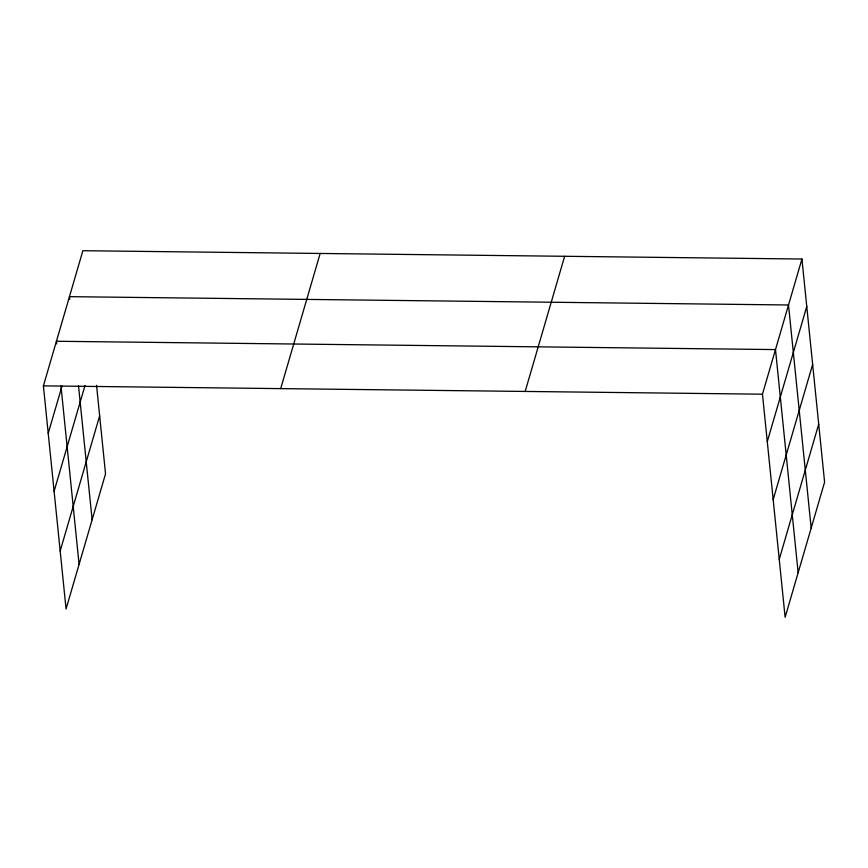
<?xml version="1.0" encoding="UTF-8"?>
<svg xmlns="http://www.w3.org/2000/svg" width="868" height="868" viewBox="0 0 868 868"><rect width="100%" height="100%" fill="white"/><g stroke="black" fill="none" stroke-linecap="round" stroke-linejoin="round"><path stroke-width="1.3" d="M96.554 385.327L105.538 473.809L66.066 608.967L43.4 385.869L82.872 250.711L801.934 259.033L824.6 482.131L785.128 617.289L762.462 394.191L801.934 259.033M48.217 433.327L61.997 386.173M54.109 491.288L85.01 385.49M60.174 551.006L99.646 415.848M280.689 388.614L320.162 253.456M525.173 391.446L564.645 256.288M767.279 441.649L806.763 306.491M773.171 499.61L812.643 364.451M779.236 559.328L818.708 424.17M43.4 385.869L762.462 394.191M811.179 528.091L788.513 304.983L69.451 296.661L69.722 299.297M798.148 572.685L775.493 349.587L56.431 341.265L56.691 343.902M78.521 385.902L92.117 519.758M60.977 386.086L79.086 564.363"/></g></svg>
